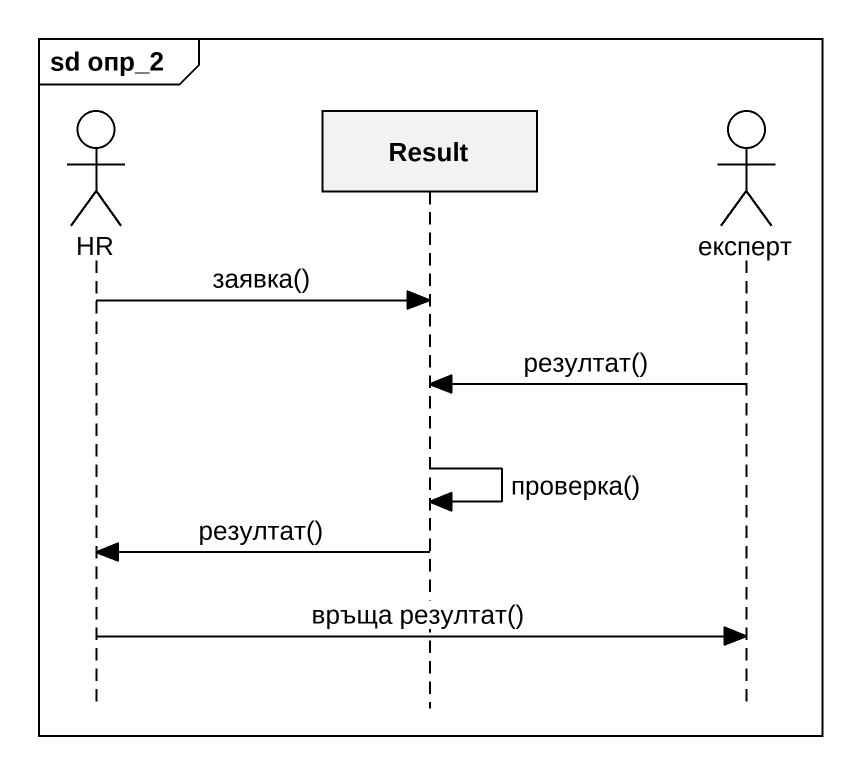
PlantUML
@startuml
mainframe sd опр_2
hide footbox
actor HR
participant Result
actor експерт

HR -> Result : заявка()
експерт -> Result : резултат()
Result -> Result : проверка()
Result -> HR : резултат()
HR -> експерт : връща резултат()
@enduml
